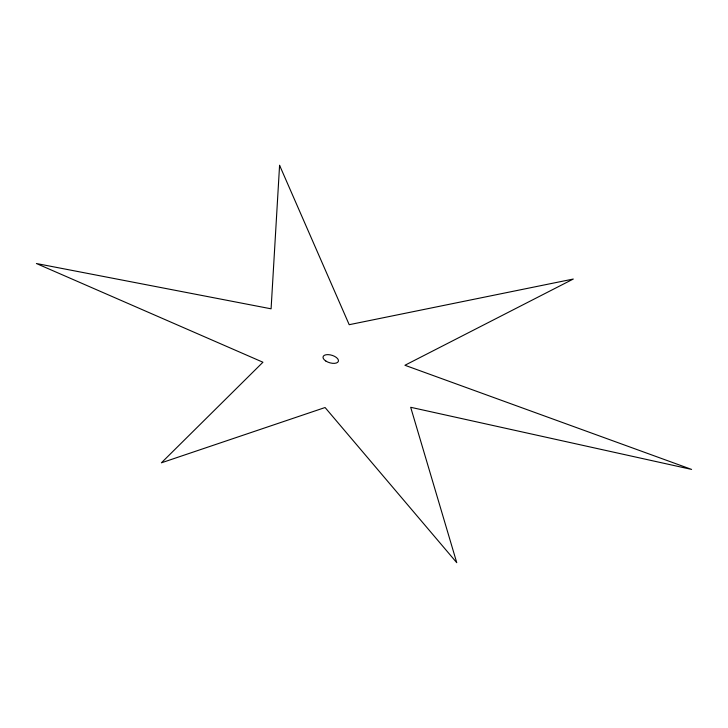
<?xml version="1.0" encoding="UTF-8"?>
<svg xmlns="http://www.w3.org/2000/svg" width="728" height="728" viewBox="0 0 728 728"><rect width="100%" height="100%" fill="white"/><g stroke="black" fill="none" stroke-linecap="round" stroke-linejoin="round"><path stroke-width="1.09" d="M279.579 165.32L271.089 308.818L36.4 263.518L262.935 362.226L161.398 462.817L325.079 407.525L456.756 562.68L410.683 407.289L691.6 469.414L404.923 365.265L573.3 279.033L349.203 324.697L279.579 165.32M325.862 361.052A7.981 3.904 16.5 0 0 338.374 361.325A7.981 3.904 16.5 0 0 327.991 354.627A7.981 3.904 16.5 0 0 325.862 361.052"/></g></svg>
